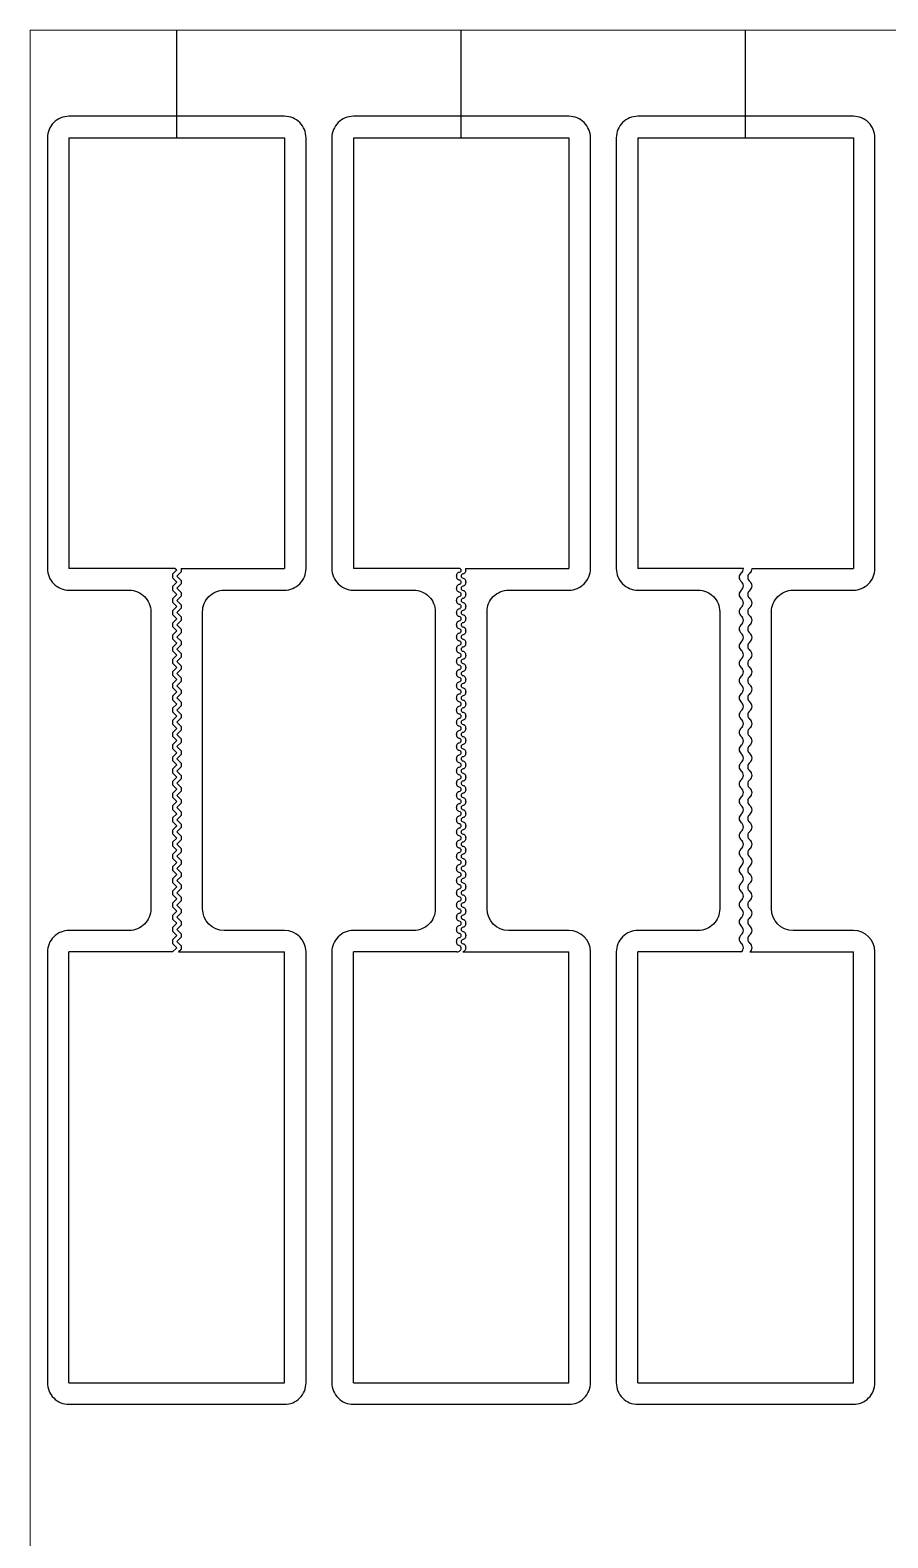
# Model space of a CAD drawing. Header units: millimetres. Extents: x 0 to 40, y 0 to 70.
# Drawn here: x 0 to 19.9, y 35 to 70 of the extents above; entities that cross this region are included whole.
import ezdxf

# ---------------------------------------------------------------- set-up
doc = ezdxf.new("R2010")
doc.units = ezdxf.units.MM
for name, color, linetype in [('Al Foil', 2, 'Continuous'), ('Cut Through All', 3, 'Continuous'), ('DEF POINTS', 7, 'Continuous')]:
    doc.layers.add(name, color=color, linetype=linetype)

msp = doc.modelspace()

# ---------------------------------------------------------------- linework, layer by layer
at = {"layer": 'Al Foil', "linetype": 'Continuous', "lineweight": 0}
for p, q in [((0, 0), (0, 70)), ((0, 70), (40, 70))]:
    msp.add_line(p, q, dxfattribs=at)
at = {"layer": 'Al Foil'}
for p, q in [((3.4, 67.5), (3.4, 70)), ((10, 67.5), (10, 70)), ((16.6, 67.5), (16.6, 70)), ((0.9, 67.5), (5.9, 67.5)), ((0.9, 67.5), (0.9, 57.5)), ((5.9, 67.5), (5.9, 57.5)), ((7.5, 67.5), (12.5, 67.5)), ((7.5, 67.5), (7.5, 57.5)), ((12.5, 67.5), (12.5, 57.5)), ((14.1, 67.5), (19.1, 67.5)), ((14.1, 67.5), (14.1, 57.5)), ((19.1, 67.5), (19.1, 57.5)), ((3.368, 57.5), (0.9, 57.5)), ((3.3, 57.368), (3.4, 57.468)), ((3.368, 57.5), (3.4, 57.468)), ((3.5, 57.427), (3.4, 57.327)), ((3.5, 57.5), (3.5, 57.427)), ((3.5, 57.5), (5.9, 57.5)), ((9.968, 57.5), (7.5, 57.5)), ((10.1, 57.5), (12.5, 57.5)), ((16.55, 57.5), (14.1, 57.5)), ((16.75, 57.5), (19.1, 57.5)), ((3.3, 57.368), (3.3, 57.285)), ((3.4, 57.185), (3.3, 57.285)), ((3.3, 57.085), (3.4, 57.185)), ((3.3, 57.085), (3.3, 57.002)), ((3.4, 57.327), (3.5, 57.227)), ((3.5, 57.144), (3.4, 57.044)), ((3.5, 57.227), (3.5, 57.144)), ((3.3, 57.002), (3.4, 56.902)), ((3.3, 56.802), (3.4, 56.902)), ((3.3, 56.802), (3.3, 56.72)), ((3.4, 56.62), (3.3, 56.72)), ((3.4, 57.044), (3.5, 56.944)), ((3.5, 56.861), (3.4, 56.761)), ((3.4, 56.761), (3.5, 56.661)), ((3.5, 56.944), (3.5, 56.861)), ((3.3, 56.52), (3.4, 56.62)), ((3.3, 56.52), (3.3, 56.437)), ((3.3, 56.437), (3.4, 56.337)), ((3.5, 56.578), (3.4, 56.478)), ((3.4, 56.478), (3.5, 56.378)), ((3.5, 56.661), (3.5, 56.578)), ((3.5, 56.378), (3.5, 56.295)), ((3.3, 56.237), (3.4, 56.337)), ((3.3, 56.237), (3.3, 56.154)), ((3.4, 56.054), (3.3, 56.154)), ((3.3, 55.954), (3.4, 56.054)), ((3.5, 56.295), (3.4, 56.195)), ((3.4, 56.195), (3.5, 56.095)), ((3.5, 56.012), (3.4, 55.912)), ((3.5, 56.095), (3.5, 56.012)), ((3.3, 55.954), (3.3, 55.871)), ((3.3, 55.871), (3.4, 55.771)), ((3.3, 55.671), (3.4, 55.771)), ((3.3, 55.671), (3.3, 55.588)), ((3.4, 55.912), (3.5, 55.812)), ((3.5, 55.73), (3.4, 55.63)), ((3.5, 55.812), (3.5, 55.73)), ((3.4, 55.488), (3.3, 55.588)), ((3.3, 55.388), (3.4, 55.488)), ((3.3, 55.388), (3.3, 55.305)), ((3.3, 55.305), (3.4, 55.205)), ((3.4, 55.63), (3.5, 55.53)), ((3.5, 55.447), (3.4, 55.347)), ((3.4, 55.347), (3.5, 55.247)), ((3.5, 55.53), (3.5, 55.447)), ((3.3, 55.105), (3.4, 55.205)), ((3.3, 55.105), (3.3, 55.023)), ((3.4, 54.923), (3.3, 55.023)), ((3.5, 55.164), (3.4, 55.064)), ((3.4, 55.064), (3.5, 54.964)), ((3.5, 55.247), (3.5, 55.164)), ((3.5, 54.964), (3.5, 54.881)), ((3.3, 54.823), (3.4, 54.923)), ((3.3, 54.823), (3.3, 54.74)), ((3.3, 54.74), (3.4, 54.64)), ((3.3, 54.54), (3.4, 54.64)), ((3.5, 54.881), (3.4, 54.781)), ((3.4, 54.781), (3.5, 54.681)), ((3.5, 54.681), (3.5, 54.598)), ((3.3, 54.54), (3.3, 54.457)), ((3.4, 54.357), (3.3, 54.457)), ((3.3, 54.257), (3.4, 54.357)), ((3.3, 54.257), (3.3, 54.174)), ((3.5, 54.598), (3.4, 54.498)), ((3.4, 54.498), (3.5, 54.398)), ((3.5, 54.315), (3.4, 54.215)), ((3.5, 54.398), (3.5, 54.315)), ((3.3, 54.174), (3.4, 54.074)), ((3.3, 53.974), (3.4, 54.074)), ((3.3, 53.974), (3.3, 53.891)), ((3.4, 54.215), (3.5, 54.115)), ((3.5, 54.033), (3.4, 53.933)), ((3.4, 53.933), (3.5, 53.833)), ((3.5, 54.115), (3.5, 54.033)), ((3.4, 53.791), (3.3, 53.891)), ((3.3, 53.691), (3.4, 53.791)), ((3.3, 53.691), (3.3, 53.608)), ((3.3, 53.608), (3.4, 53.508)), ((3.5, 53.75), (3.4, 53.65)), ((3.4, 53.65), (3.5, 53.55)), ((3.5, 53.833), (3.5, 53.75)), ((3.3, 53.408), (3.4, 53.508)), ((3.3, 53.408), (3.3, 53.325)), ((3.4, 53.225), (3.3, 53.325)), ((3.3, 53.125), (3.4, 53.225)), ((3.5, 53.467), (3.4, 53.367)), ((3.4, 53.367), (3.5, 53.267)), ((3.5, 53.55), (3.5, 53.467)), ((3.5, 53.267), (3.5, 53.184)), ((3.3, 53.125), (3.3, 53.043)), ((3.3, 53.043), (3.4, 52.943)), ((3.3, 52.843), (3.4, 52.943)), ((3.5, 53.184), (3.4, 53.084)), ((3.4, 53.084), (3.5, 52.984)), ((3.5, 52.901), (3.4, 52.801)), ((3.5, 52.984), (3.5, 52.901)), ((3.3, 52.843), (3.3, 52.76)), ((3.4, 52.66), (3.3, 52.76)), ((3.3, 52.56), (3.4, 52.66)), ((3.3, 52.56), (3.3, 52.477)), ((3.4, 52.801), (3.5, 52.701)), ((3.5, 52.618), (3.4, 52.518)), ((3.4, 52.518), (3.5, 52.418)), ((3.5, 52.701), (3.5, 52.618)), ((3.3, 52.477), (3.4, 52.377)), ((3.3, 52.277), (3.4, 52.377)), ((3.3, 52.277), (3.3, 52.194)), ((3.4, 52.094), (3.3, 52.194)), ((3.5, 52.336), (3.4, 52.236)), ((3.4, 52.236), (3.5, 52.136)), ((3.5, 52.418), (3.5, 52.336)), ((3.3, 51.994), (3.4, 52.094)), ((3.3, 51.994), (3.3, 51.911)), ((3.3, 51.911), (3.4, 51.811)), ((3.3, 51.711), (3.4, 51.811)), ((3.5, 52.053), (3.4, 51.953)), ((3.4, 51.953), (3.5, 51.853)), ((3.5, 52.136), (3.5, 52.053)), ((3.5, 51.853), (3.5, 51.77)), ((3.3, 51.711), (3.3, 51.628)), ((3.4, 51.528), (3.3, 51.628)), ((3.3, 51.428), (3.4, 51.528)), ((3.5, 51.77), (3.4, 51.67)), ((3.4, 51.67), (3.5, 51.57)), ((3.5, 51.487), (3.4, 51.387)), ((3.5, 51.57), (3.5, 51.487)), ((3.3, 51.428), (3.3, 51.346)), ((3.3, 51.346), (3.4, 51.246)), ((3.3, 51.146), (3.4, 51.246)), ((3.3, 51.146), (3.3, 51.063)), ((3.4, 51.387), (3.5, 51.287)), ((3.5, 51.204), (3.4, 51.104)), ((3.4, 51.104), (3.5, 51.004)), ((3.5, 51.287), (3.5, 51.204)), ((3.4, 50.963), (3.3, 51.063)), ((3.3, 50.863), (3.4, 50.963)), ((3.3, 50.863), (3.3, 50.78)), ((3.3, 50.78), (3.4, 50.68)), ((3.5, 50.921), (3.4, 50.821)), ((3.4, 50.821), (3.5, 50.721)), ((3.5, 51.004), (3.5, 50.921)), ((3.3, 50.58), (3.4, 50.68)), ((3.3, 50.58), (3.3, 50.497)), ((3.4, 50.397), (3.3, 50.497)), ((3.5, 50.638), (3.4, 50.538)), ((3.4, 50.538), (3.5, 50.438)), ((3.5, 50.721), (3.5, 50.638)), ((3.5, 50.438), (3.5, 50.356)), ((3.3, 50.297), (3.4, 50.397)), ((3.3, 50.297), (3.3, 50.214)), ((3.3, 50.214), (3.4, 50.114)), ((3.3, 50.014), (3.4, 50.114)), ((3.5, 50.356), (3.4, 50.256)), ((3.4, 50.256), (3.5, 50.156)), ((3.5, 50.073), (3.4, 49.973)), ((3.5, 50.156), (3.5, 50.073)), ((3.3, 50.014), (3.3, 49.931)), ((3.4, 49.831), (3.3, 49.931)), ((3.3, 49.731), (3.4, 49.831)), ((3.3, 49.731), (3.3, 49.649)), ((3.4, 49.973), (3.5, 49.873)), ((3.5, 49.79), (3.4, 49.69)), ((3.5, 49.873), (3.5, 49.79)), ((3.3, 49.649), (3.4, 49.549)), ((3.3, 49.449), (3.4, 49.549)), ((3.3, 49.449), (3.3, 49.366)), ((3.4, 49.266), (3.3, 49.366)), ((3.4, 49.69), (3.5, 49.59)), ((3.5, 49.507), (3.4, 49.407)), ((3.4, 49.407), (3.5, 49.307)), ((3.5, 49.59), (3.5, 49.507)), ((3.3, 49.166), (3.4, 49.266)), ((3.3, 49.166), (3.3, 49.083)), ((3.3, 49.083), (3.4, 48.983)), ((3.5, 49.224), (3.4, 49.124)), ((3.4, 49.124), (3.5, 49.024)), ((3.5, 49.307), (3.5, 49.224)), ((3.5, 49.024), (3.5, 48.941)), ((3.3, 48.883), (3.4, 48.983)), ((3.3, 48.883), (3.3, 48.8)), ((3.4, 48.7), (3.3, 48.8)), ((3.3, 48.6), (3.4, 48.7)), ((3.5, 48.941), (3.4, 48.841)), ((3.4, 48.841), (3.5, 48.741)), ((3.5, 48.659), (3.441, 48.6)), ((3.5, 48.741), (3.5, 48.659)), ((0.9, 38.6), (0.9, 48.6)), ((3.3, 48.6), (0.9, 48.6)), ((3.441, 48.6), (5.9, 48.6)), ((5.9, 38.6), (5.9, 48.6)), ((7.5, 38.6), (7.5, 48.6)), ((9.9, 48.6), (7.5, 48.6)), ((10.041, 48.6), (12.5, 48.6)), ((12.5, 38.6), (12.5, 48.6)), ((14.1, 38.6), (14.1, 48.6)), ((16.5, 48.6), (14.1, 48.6)), ((16.7, 48.6), (19.1, 48.6)), ((19.1, 38.6), (19.1, 48.6)), ((0.9, 38.6), (5.9, 38.6)), ((7.5, 38.6), (12.5, 38.6)), ((14.1, 38.6), (19.1, 38.6))]:
    msp.add_line(p, q, dxfattribs=at)
for points in [[(9.9, 48.6, 0.198912), (9.979, 48.633, 0.243476), (10, 48.7, 0.310434), (9.952, 48.75, -0.296003), (9.9, 48.8, -0.055753), (9.895, 48.841, -0.055753), (9.9, 48.883, -0.317237), (9.956, 48.934, 0.379706), (10, 48.983, 0.379706), (9.956, 49.032, -0.317237), (9.9, 49.083, -0.055753), (9.895, 49.124, -0.055753), (9.9, 49.166, -0.317237), (9.956, 49.216, 0.379706), (10, 49.266, 0.379706), (9.956, 49.315, -0.317237), (9.9, 49.366, -0.055753), (9.895, 49.407, -0.055753), (9.9, 49.449, -0.317237), (9.956, 49.499, 0.379706), (10, 49.549, 0.379706), (9.956, 49.598, -0.317237), (9.9, 49.649, -0.055753), (9.895, 49.69, -0.055753), (9.9, 49.731, -0.317237), (9.956, 49.782, 0.379706), (10, 49.831, 0.379706), (9.956, 49.881, -0.317237), (9.9, 49.931, -0.055753), (9.895, 49.973, -0.055753), (9.9, 50.014, -0.317237), (9.956, 50.065, 0.379706), (10, 50.114, 0.379706), (9.956, 50.163, -0.317237), (9.9, 50.214, -0.055753), (9.895, 50.256, -0.055753), (9.9, 50.297, -0.317237), (9.956, 50.348, 0.379706), (10, 50.397, 0.379706), (9.956, 50.446, -0.317237), (9.9, 50.497, -0.055753), (9.895, 50.538, -0.055753), (9.9, 50.58, -0.317237), (9.956, 50.631, 0.379706), (10, 50.68, 0.379706), (9.956, 50.729, -0.317237), (9.9, 50.78, -0.055753), (9.895, 50.821, -0.055753), (9.9, 50.863, -0.317237), (9.956, 50.913, 0.379706), (10, 50.963, 0.379706), (9.956, 51.012, -0.317237), (9.9, 51.063, -0.055753), (9.895, 51.104, -0.055753), (9.9, 51.146, -0.317237), (9.956, 51.196, 0.379706), (10, 51.246, 0.379706), (9.956, 51.295, -0.317237), (9.9, 51.346, -0.055753), (9.895, 51.387, -0.055753), (9.9, 51.428, -0.317237), (9.956, 51.479, 0.379706), (10, 51.528, 0.379706), (9.956, 51.578, -0.317237), (9.9, 51.628, -0.055753), (9.895, 51.67, -0.055753), (9.9, 51.711, -0.317237), (9.956, 51.762, 0.379706), (10, 51.811, 0.379706), (9.956, 51.861, -0.317237), (9.9, 51.911, -0.055753), (9.895, 51.953, -0.055753), (9.9, 51.994, -0.317237), (9.956, 52.045, 0.379706), (10, 52.094, 0.379706), (9.956, 52.143, -0.317237), (9.9, 52.194, -0.055753), (9.895, 52.236, -0.055753), (9.9, 52.277, -0.317237), (9.956, 52.328, 0.379706), (10, 52.377, 0.379706), (9.956, 52.426, -0.317237), (9.9, 52.477, -0.055753), (9.895, 52.518, -0.055753), (9.9, 52.56, -0.317237), (9.956, 52.611, 0.379706), (10, 52.66, 0.379706), (9.956, 52.709, -0.317237), (9.9, 52.76, -0.055753), (9.895, 52.801, -0.055753), (9.9, 52.843, -0.317237), (9.956, 52.893, 0.379706), (10, 52.943, 0.379706), (9.956, 52.992, -0.317237), (9.9, 53.043, -0.055753), (9.895, 53.084, -0.055753), (9.9, 53.125, -0.317237), (9.956, 53.176, 0.379706), (10, 53.225, 0.379706), (9.956, 53.275, -0.317237), (9.9, 53.325, -0.055753), (9.895, 53.367, -0.055753), (9.9, 53.408, -0.317237), (9.956, 53.459, 0.379706), (10, 53.508, 0.379706), (9.956, 53.558, -0.317237), (9.9, 53.608, -0.055753), (9.895, 53.65, -0.055753), (9.9, 53.691, -0.317237), (9.956, 53.742, 0.379706), (10, 53.791, 0.379706), (9.956, 53.84, -0.317237), (9.9, 53.891, -0.055753), (9.895, 53.933, -0.055753), (9.9, 53.974, -0.317237), (9.956, 54.025, 0.379706), (10, 54.074, 0.379706), (9.956, 54.123, -0.317237), (9.9, 54.174, -0.055753), (9.895, 54.215, -0.055753), (9.9, 54.257, -0.317237), (9.956, 54.308, 0.379706), (10, 54.357, 0.379706), (9.956, 54.406, -0.317237), (9.9, 54.457, -0.055753), (9.895, 54.498, -0.055753), (9.9, 54.54, -0.317237), (9.956, 54.59, 0.379706), (10, 54.64, 0.379706), (9.956, 54.689, -0.317237), (9.9, 54.74, -0.055753), (9.895, 54.781, -0.055753), (9.9, 54.823, -0.317237), (9.956, 54.873, 0.379706), (10, 54.923, 0.379706), (9.956, 54.972, -0.317237), (9.9, 55.023, -0.055753), (9.895, 55.064, -0.055753), (9.9, 55.105, -0.317237), (9.956, 55.156, 0.379706), (10, 55.205, 0.379706), (9.956, 55.255, -0.317237), (9.9, 55.305, -0.055753), (9.895, 55.347, -0.055753), (9.9, 55.388, -0.317237), (9.956, 55.439, 0.379706), (10, 55.488, 0.379706), (9.956, 55.537, -0.317237), (9.9, 55.588, -0.055753), (9.895, 55.63, -0.055753), (9.9, 55.671, -0.317237), (9.956, 55.722, 0.379706), (10, 55.771, 0.379706), (9.956, 55.82, -0.317237), (9.9, 55.871, -0.055753), (9.895, 55.912, -0.055753), (9.9, 55.954, -0.317237), (9.956, 56.005, 0.379706), (10, 56.054, 0.379706), (9.956, 56.103, -0.317237), (9.9, 56.154, -0.055753), (9.895, 56.195, -0.055753), (9.9, 56.237, -0.317237), (9.956, 56.288, 0.379706), (10, 56.337, 0.379706), (9.956, 56.386, -0.317237), (9.9, 56.437, -0.055753), (9.895, 56.478, -0.055753), (9.9, 56.52, -0.317237), (9.956, 56.57, 0.379706), (10, 56.62, 0.379706), (9.956, 56.669, -0.317237), (9.9, 56.72, -0.055753), (9.895, 56.761, -0.055753), (9.9, 56.802, -0.317237), (9.956, 56.853, 0.379706), (10, 56.902, 0.379706), (9.956, 56.952, -0.317237), (9.9, 57.002, -0.055753), (9.895, 57.044, -0.055753), (9.9, 57.085, -0.317237), (9.956, 57.136, 0.379706), (10, 57.185, 0.379706), (9.956, 57.235, -0.317237), (9.9, 57.285, -0.055753), (9.895, 57.327, -0.055753), (9.9, 57.368, -0.358908), (9.964, 57.418, 0.534358), (10, 57.468, 0.106276), (9.989, 57.484, 0.077298), (9.968, 57.5)], [(10.1, 57.5, -0.065601), (10.105, 57.463, -0.065601), (10.1, 57.427, -0.300156), (10.042, 57.376, 0.373104), (10, 57.327, 0.379706), (10.044, 57.277, -0.317237), (10.1, 57.227, -0.055753), (10.105, 57.185, -0.055753), (10.1, 57.144, -0.317237), (10.044, 57.093, 0.379706), (10, 57.044, 0.379706), (10.044, 56.995, -0.317237), (10.1, 56.944, -0.055753), (10.105, 56.902, -0.055753), (10.1, 56.861, -0.317237), (10.044, 56.81, 0.379706), (10, 56.761, 0.379706), (10.044, 56.712, -0.317237), (10.1, 56.661, -0.055753), (10.105, 56.62, -0.055753), (10.1, 56.578, -0.317237), (10.044, 56.527, 0.379706), (10, 56.478, 0.379706), (10.044, 56.429, -0.317237), (10.1, 56.378, -0.055753), (10.105, 56.337, -0.055753), (10.1, 56.295, -0.317237), (10.044, 56.245, 0.379706), (10, 56.195, 0.379706), (10.044, 56.146, -0.317237), (10.1, 56.095, -0.055753), (10.105, 56.054, -0.055753), (10.1, 56.012, -0.317237), (10.044, 55.962, 0.379706), (10, 55.912, 0.379706), (10.044, 55.863, -0.317237), (10.1, 55.812, -0.055753), (10.105, 55.771, -0.055753), (10.1, 55.73, -0.317237), (10.044, 55.679, 0.379706), (10, 55.63, 0.379706), (10.044, 55.58, -0.317237), (10.1, 55.53, -0.055753), (10.105, 55.488, -0.055753), (10.1, 55.447, -0.317237), (10.044, 55.396, 0.379706), (10, 55.347, 0.379706), (10.044, 55.298, -0.317237), (10.1, 55.247, -0.055753), (10.105, 55.205, -0.055753), (10.1, 55.164, -0.317237), (10.044, 55.113, 0.379706), (10, 55.064, 0.379706), (10.044, 55.015, -0.317237), (10.1, 54.964, -0.055753), (10.105, 54.923, -0.055753), (10.1, 54.881, -0.317237), (10.044, 54.83, 0.379706), (10, 54.781, 0.379706), (10.044, 54.732, -0.317237), (10.1, 54.681, -0.055753), (10.105, 54.64, -0.055753), (10.1, 54.598, -0.317237), (10.044, 54.548, 0.379706), (10, 54.498, 0.379706), (10.044, 54.449, -0.317237), (10.1, 54.398, -0.055753), (10.105, 54.357, -0.055753), (10.1, 54.315, -0.317237), (10.044, 54.265, 0.379706), (10, 54.215, 0.379706), (10.044, 54.166, -0.317237), (10.1, 54.115, -0.055753), (10.105, 54.074, -0.055753), (10.1, 54.033, -0.317237), (10.044, 53.982, 0.379706), (10, 53.933, 0.379706), (10.044, 53.883, -0.317237), (10.1, 53.833, -0.055753), (10.105, 53.791, -0.055753), (10.1, 53.75, -0.317237), (10.044, 53.699, 0.379706), (10, 53.65, 0.379706), (10.044, 53.601, -0.317237), (10.1, 53.55, -0.055753), (10.105, 53.508, -0.055753), (10.1, 53.467, -0.317237), (10.044, 53.416, 0.379706), (10, 53.367, 0.379706), (10.044, 53.318, -0.317237), (10.1, 53.267, -0.055753), (10.105, 53.225, -0.055753), (10.1, 53.184, -0.317237), (10.044, 53.133, 0.379706), (10, 53.084, 0.379706), (10.044, 53.035, -0.317237), (10.1, 52.984, -0.055753), (10.105, 52.943, -0.055753), (10.1, 52.901, -0.317237), (10.044, 52.85, 0.379706), (10, 52.801, 0.379706), (10.044, 52.752, -0.317237), (10.1, 52.701, -0.055753), (10.105, 52.66, -0.055753), (10.1, 52.618, -0.317237), (10.044, 52.568, 0.379706), (10, 52.518, 0.379706), (10.044, 52.469, -0.317237), (10.1, 52.418, -0.055753), (10.105, 52.377, -0.055753), (10.1, 52.336, -0.317237), (10.044, 52.285, 0.379706), (10, 52.236, 0.379706), (10.044, 52.186, -0.317237), (10.1, 52.136, -0.055753), (10.105, 52.094, -0.055753), (10.1, 52.053, -0.317237), (10.044, 52.002, 0.379706), (10, 51.953, 0.379706), (10.044, 51.903, -0.317237), (10.1, 51.853, -0.055753), (10.105, 51.811, -0.055753), (10.1, 51.77, -0.317237), (10.044, 51.719, 0.379706), (10, 51.67, 0.379706), (10.044, 51.621, -0.317237), (10.1, 51.57, -0.055753), (10.105, 51.528, -0.055753), (10.1, 51.487, -0.317237), (10.044, 51.436, 0.379706), (10, 51.387, 0.379706), (10.044, 51.338, -0.317237), (10.1, 51.287, -0.055753), (10.105, 51.246, -0.055753), (10.1, 51.204, -0.317237), (10.044, 51.153, 0.379706), (10, 51.104, 0.379706), (10.044, 51.055, -0.317237), (10.1, 51.004, -0.055753), (10.105, 50.963, -0.055753), (10.1, 50.921, -0.317237), (10.044, 50.871, 0.379706), (10, 50.821, 0.379706), (10.044, 50.772, -0.317237), (10.1, 50.721, -0.055753), (10.105, 50.68, -0.055753), (10.1, 50.638, -0.317237), (10.044, 50.588, 0.379706), (10, 50.538, 0.379706), (10.044, 50.489, -0.317237), (10.1, 50.438, -0.055753), (10.105, 50.397, -0.055753), (10.1, 50.356, -0.317237), (10.044, 50.305, 0.379706), (10, 50.256, 0.379706), (10.044, 50.206, -0.317237), (10.1, 50.156, -0.055753), (10.105, 50.114, -0.055753), (10.1, 50.073, -0.317237), (10.044, 50.022, 0.379706), (10, 49.973, 0.379706), (10.044, 49.924, -0.317237), (10.1, 49.873, -0.055753), (10.105, 49.831, -0.055753), (10.1, 49.79, -0.317237), (10.044, 49.739, 0.379706), (10, 49.69, 0.379706), (10.044, 49.641, -0.317237), (10.1, 49.59, -0.055753), (10.105, 49.549, -0.055753), (10.1, 49.507, -0.317237), (10.044, 49.456, 0.379706), (10, 49.407, 0.379706), (10.044, 49.358, -0.317237), (10.1, 49.307, -0.055753), (10.105, 49.266, -0.055753), (10.1, 49.224, -0.317237), (10.044, 49.174, 0.379706), (10, 49.124, 0.379706), (10.044, 49.075, -0.317237), (10.1, 49.024, -0.055753), (10.105, 48.983, -0.055753), (10.1, 48.941, -0.317237), (10.044, 48.891, 0.379706), (10, 48.841, 0.379706), (10.044, 48.792, -0.317237), (10.1, 48.741, -0.055753), (10.105, 48.692, -0.080612), (10.1, 48.659, -0.116434), (10.08, 48.625, -0.098491), (10.041, 48.6)]]:
    msp.add_lwpolyline(points, format="xyb", dxfattribs=at)
for centre, start, end in [((16.425, 57.5), 306.8699, 0), ((16.625, 57.5), 306.8699, 0), ((16.575, 57.3), 126.8699, 233.1301), ((16.425, 57.1), 306.8699, 53.1301), ((16.775, 57.3), 126.8699, 233.1301), ((16.625, 57.1), 306.8699, 53.1301), ((16.575, 56.9), 126.8699, 233.1301), ((16.425, 56.7), 306.8699, 53.1301), ((16.775, 56.9), 126.8699, 233.1301), ((16.625, 56.7), 306.8699, 53.1301), ((16.575, 56.5), 126.8699, 233.1301), ((16.425, 56.3), 306.8699, 53.1301), ((16.775, 56.5), 126.8699, 233.1301), ((16.625, 56.3), 306.8699, 53.1301), ((16.575, 56.1), 126.8699, 233.1301), ((16.775, 56.1), 126.8699, 233.1301), ((16.575, 55.7), 126.8699, 233.1301), ((16.425, 55.9), 306.8699, 53.1301), ((16.775, 55.7), 126.8699, 233.1301), ((16.625, 55.9), 306.8699, 53.1301), ((16.575, 55.3), 126.8699, 233.1301), ((16.425, 55.5), 306.8699, 53.1301), ((16.775, 55.3), 126.8699, 233.1301), ((16.625, 55.5), 306.8699, 53.1301), ((16.575, 54.9), 126.8699, 233.1301), ((16.425, 55.1), 306.8699, 53.1301), ((16.775, 54.9), 126.8699, 233.1301), ((16.625, 55.1), 306.8699, 53.1301), ((16.425, 54.7), 306.8699, 53.1301), ((16.625, 54.7), 306.8699, 53.1301), ((16.575, 54.5), 126.8699, 233.1301), ((16.425, 54.3), 306.8699, 53.1301), ((16.775, 54.5), 126.8699, 233.1301), ((16.625, 54.3), 306.8699, 53.1301), ((16.575, 54.1), 126.8699, 233.1301), ((16.425, 53.9), 306.8699, 53.1301), ((16.775, 54.1), 126.8699, 233.1301), ((16.625, 53.9), 306.8699, 53.1301), ((16.575, 53.7), 126.8699, 233.1301), ((16.425, 53.5), 306.8699, 53.1301), ((16.775, 53.7), 126.8699, 233.1301), ((16.625, 53.5), 306.8699, 53.1301), ((16.575, 53.3), 126.8699, 233.1301), ((16.775, 53.3), 126.8699, 233.1301), ((16.575, 52.9), 126.8699, 233.1301), ((16.425, 53.1), 306.8699, 53.1301), ((16.775, 52.9), 126.8699, 233.1301), ((16.625, 53.1), 306.8699, 53.1301), ((16.575, 52.5), 126.8699, 233.1301), ((16.425, 52.7), 306.8699, 53.1301), ((16.775, 52.5), 126.8699, 233.1301), ((16.625, 52.7), 306.8699, 53.1301), ((16.575, 52.1), 126.8699, 233.1301), ((16.425, 52.3), 306.8699, 53.1301), ((16.775, 52.1), 126.8699, 233.1301), ((16.625, 52.3), 306.8699, 53.1301), ((16.425, 51.9), 306.8699, 53.1301), ((16.625, 51.9), 306.8699, 53.1301), ((16.575, 51.7), 126.8699, 233.1301), ((16.425, 51.5), 306.8699, 53.1301), ((16.775, 51.7), 126.8699, 233.1301), ((16.625, 51.5), 306.8699, 53.1301), ((16.575, 51.3), 126.8699, 233.1301), ((16.425, 51.1), 306.8699, 53.1301), ((16.775, 51.3), 126.8699, 233.1301), ((16.625, 51.1), 306.8699, 53.1301), ((16.575, 50.9), 126.8699, 233.1301), ((16.425, 50.7), 306.8699, 53.1301), ((16.775, 50.9), 126.8699, 233.1301), ((16.625, 50.7), 306.8699, 53.1301), ((16.575, 50.5), 126.8699, 233.1301), ((16.775, 50.5), 126.8699, 233.1301), ((16.575, 50.1), 126.8699, 233.1301), ((16.425, 50.3), 306.8699, 53.1301), ((16.775, 50.1), 126.8699, 233.1301), ((16.625, 50.3), 306.8699, 53.1301), ((16.575, 49.7), 126.8699, 233.1301), ((16.425, 49.9), 306.8699, 53.1301), ((16.775, 49.7), 126.8699, 233.1301), ((16.625, 49.9), 306.8699, 53.1301), ((16.575, 49.3), 126.8699, 233.1301), ((16.425, 49.5), 306.8699, 53.1301), ((16.775, 49.3), 126.8699, 233.1301), ((16.625, 49.5), 306.8699, 53.1301), ((16.575, 48.9), 126.8699, 233.1301), ((16.425, 49.1), 306.8699, 53.1301), ((16.775, 48.9), 126.8699, 233.1301), ((16.625, 49.1), 306.8699, 53.1301), ((16.425, 48.7), 306.8699, 53.1301), ((16.625, 48.7), 306.8699, 53.1301)]:
    msp.add_arc(centre, 0.125, start, end, dxfattribs=at)
at = {"layer": 'Cut Through All'}
for points in [[(0.9, 68, 0.414214), (0.4, 67.5), (0.4, 57.5, 0.414214), (0.9, 57), (2.3, 57, -0.414214), (2.8, 56.5), (2.8, 49.6, -0.414214), (2.3, 49.1), (0.9, 49.1, 0.414214), (0.4, 48.6), (0.4, 38.6, 0.414214), (0.9, 38.1), (5.9, 38.1, 0.414214), (6.4, 38.6), (6.4, 48.6, 0.414182), (5.9, 49.1), (4.5, 49.1, -0.414182), (4, 49.6), (4, 56.5, -0.414214), (4.5, 57), (5.9, 57, 0.414214), (6.4, 57.5), (6.4, 67.5, 0.414214), (5.9, 68)], [(7.5, 68, 0.414214), (7, 67.5), (7, 57.5, 0.414214), (7.5, 57), (8.9, 57, -0.414214), (9.4, 56.5), (9.4, 49.6, -0.414214), (8.9, 49.1), (7.5, 49.1, 0.414214), (7, 48.6), (7, 38.6, 0.414214), (7.5, 38.1), (12.5, 38.1, 0.414214), (13, 38.6), (13, 48.6, 0.414182), (12.5, 49.1), (11.1, 49.1, -0.414182), (10.6, 49.6), (10.6, 56.5, -0.414214), (11.1, 57), (12.5, 57, 0.414214), (13, 57.5), (13, 67.5, 0.414214), (12.5, 68)], [(14.1, 68, 0.414214), (13.6, 67.5), (13.6, 57.5, 0.414214), (14.1, 57), (15.5, 57, -0.414214), (16, 56.5), (16, 49.6, -0.414214), (15.5, 49.1), (14.1, 49.1, 0.414214), (13.6, 48.6), (13.6, 38.6, 0.414214), (14.1, 38.1), (19.1, 38.1, 0.414214), (19.6, 38.6), (19.6, 48.6, 0.414182), (19.1, 49.1), (17.7, 49.1, -0.414182), (17.2, 49.6), (17.2, 56.5, -0.414214), (17.7, 57), (19.1, 57, 0.414214), (19.6, 57.5), (19.6, 67.5, 0.414214), (19.1, 68)]]:
    msp.add_lwpolyline(points, format="xyb", close=True, dxfattribs=at)
at = {"layer": 'DEF POINTS', "linetype": 'Continuous', "lineweight": 0}
for p, q in [((0, 0), (0, 70)), ((0, 70), (40, 70))]:
    msp.add_line(p, q, dxfattribs=at)

doc.saveas('drawing.dxf')
